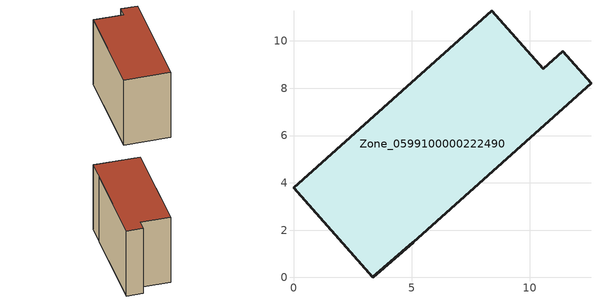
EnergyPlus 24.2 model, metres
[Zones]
Zone_0599100000222490
 floor ground (C_G): 5.05,1.49 3.35,0 0,3.79 8.38,11.29 10.56,8.84 11.38,9.57 12.58,8.21 z0
 wall outside (C_F): 3.35,0 5.05,1.49 12.58,8.21 11.38,9.57 10.56,8.84 8.38,11.29 0,3.79 3.35,0 z0:8.23
 roof outside (C_R): 8.38,11.29 0,3.79 3.35,0 5.05,1.49 12.58,8.21 11.38,9.57 10.56,8.84 z8.23
[BUILDING]
Pand.0599100000222490: North Axis=0; Terrain=City; Loads Convergence Tolerance Value=0.04; Temperature Convergence Tolerance Value=0.4; Solar Distribution=FullExterior; Maximum Number of Warmup Days=25; Minimum Number of Warmup Days=1
[Site:Location]
Rotterdam.The.Hague.AP_ZH_NLD Design_Conditions: Latitude=51.96; Longitude=4.45; Time Zone=1; Elevation=-4.5
[SITE:GROUNDTEMPERATURE:BUILDINGSURFACE]
18, 18, 18, 18, 18, 18, 18, 18, 18, 18, 18, 18
[MATERIAL] Thermal Absorptance=0.9; Solar Absorptance=0.7; Visible Absorptance=0.7
Name | Roughness | Thickness | Conductivity | Density | Specific Heat
G.TI.1975-1991 | MediumSmooth | 0.15 | 0.288461 | 540 | 1210
F.TI.1975-1991 | Rough | 0.3 | 0.230769 | 1920 | 840
R.TI.1975-1991 | MediumRough | 0.2 | 0.153846 | 1500 | 1000
[CONSTRUCTION]
C_G: G.TI.1975-1991
C_F: F.TI.1975-1991
C_R: R.TI.1975-1991
[ZONE]
Zone_0599100000222490: Type=1; Multiplier=1; Ceiling Height=Autocalculate; Volume=Autocalculate; Floor Area=autocalculate; Part of Total Floor Area=Yes
[ZONEINFILTRATION:DESIGNFLOWRATE]
Infil_Zone_0599100000222490: Zone or ZoneList or Space or SpaceList=Zone_0599100000222490; Schedule=AlwaysOn; Design Flow Rate Calculation Method=Flow/Area; Flow Rate per Floor Area=0.003; Constant Term Coefficient=1; Temperature Term Coefficient=0; Velocity Term Coefficient=0; Velocity Squared Term Coefficient=0
[HVACTEMPLATE:ZONE:IDEALLOADSAIRSYSTEM]
Zone_0599100000222490: Maximum Heating Supply Air Temperature=50; Minimum Cooling Supply Air Temperature=13; Maximum Heating Supply Air Humidity Ratio=0.0156; Minimum Cooling Supply Air Humidity Ratio=0.0077; Heating Limit=NoLimit; Cooling Limit=NoLimit; Dehumidification Control Type=ConstantSensibleHeatRatio; Cooling Sensible Heat Ratio=0.7; Dehumidification Setpoint=60; Humidification Control Type=None; Humidification Setpoint=30; Outdoor Air Method=None; Outdoor Air Flow Rate per Person=0.00944; Outdoor Air Flow Rate per Zone Floor Area=0; Outdoor Air Flow Rate per Zone=0; Demand Controlled Ventilation Type=None; Outdoor Air Economizer Type=NoEconomizer; Heat Recovery Type=None; Sensible Heat Recovery Effectiveness=0.7; Latent Heat Recovery Effectiveness=0.65
[ZONECONTROL:THERMOSTAT]
ThermostatControl_Zone_0599100000222490: Zone or ZoneList=Zone_0599100000222490; Control Type Schedule=DualSetpointControlType; Control 1=Thermostat_Zone_0599100000222490; Temperature Difference Between Cutout And Setpoint=0
[THERMOSTATSETPOINT:DUALSETPOINT]
Thermostat_Zone_0599100000222490: Heating Setpoint Temperature Schedule=HeatingSetpoint_Zone_0599100000222490; Cooling Setpoint Temperature Schedule=CoolingSetpoint_Zone_0599100000222490
[SCHEDULE:COMPACT]
HeatingSetpoint_Zone_0599100000222490: Through: 12/31, For: AllDays, Until: 24:00, 21
CoolingSetpoint_Zone_0599100000222490: Through: 12/31, For: AllDays, Until: 24:00, 24
DualSetpointControlType: Through: 12/31, For: AllDays, Until: 24:00, 4
AlwaysOn: Through: 12/31, For: AllDays, Until: 24:00, 1
